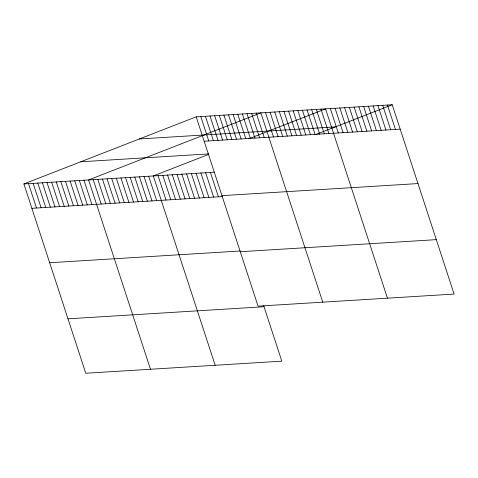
<?xml version="1.0" encoding="UTF-8"?>
<svg xmlns="http://www.w3.org/2000/svg" width="478" height="478" viewBox="0 0 478 478"><rect width="100%" height="100%" fill="white"/><g stroke="black" fill="none" stroke-linecap="round" stroke-linejoin="round"><path stroke-width="0.72" d="M263.593 305.406L281.817 361.165L85.777 373.246L23.9 183.928L196.183 116.835L392.223 104.754L454.1 294.072L258.06 306.153L196.183 116.835M208.784 154.34L153.289 175.952L215.166 365.27M248.763 138.775L325.566 108.864L387.449 298.182M315.414 134.665L392.223 104.754M139.331 138.973L335.371 126.897M204.154 141.225L400.194 129.15M80.752 161.785L208.82 153.898M23.9 183.928L214.502 172.182M221.941 195.651L417.981 183.576M31.871 208.318L222.473 196.572M49.664 262.745L240.261 250.998M240.273 251.727L436.312 239.645M67.99 318.82L264.029 306.739M387.461 105.052L395.431 129.442M382.699 105.345L390.669 129.735M377.937 105.638L385.913 130.028M373.175 105.931L381.151 130.321M368.419 106.224L376.389 130.614M363.656 106.516L371.627 130.906M358.894 106.809L366.865 131.199M354.132 107.102L362.103 131.492M349.37 107.395L357.347 131.785M344.614 107.687L352.585 132.083M339.852 107.98L347.823 132.376M335.09 108.279L343.061 132.669M330.328 108.572L338.299 132.962M320.947 109.145L328.918 133.541M316.328 109.432L324.299 133.822M311.704 109.719L319.674 134.109M307.085 110L315.056 134.396M302.46 110.287L310.437 134.677M297.842 110.573L305.812 134.963M293.223 110.854L301.194 135.25M288.598 111.141L296.575 135.531M283.98 111.428L291.95 135.818M279.355 111.709L287.332 136.099M274.736 111.995L282.707 136.385M270.118 112.282L278.088 136.672M265.493 112.563L273.47 136.953M322.752 302.168L260.874 112.85L88.591 179.937L150.474 369.255M256.256 113.137L264.226 137.527M251.631 113.417L259.602 137.807M247.012 113.704L254.983 138.094M242.388 113.985L250.364 138.381M237.769 114.272L245.74 138.662M233.15 114.559L241.121 138.949M228.526 114.84L236.502 139.235M223.907 115.126L231.878 139.516M219.288 115.413L227.259 139.803M214.664 115.694L222.634 140.09M210.045 115.981L218.016 140.371M205.421 116.268L213.397 140.657M200.802 116.548L208.772 140.944M210.422 172.433L218.392 196.822M205.66 172.725L213.63 197.115M200.897 173.018L208.868 197.414M196.135 173.311L204.106 197.707M191.373 173.61L199.35 198M186.611 173.902L194.588 198.292M181.855 174.195L189.826 198.585M177.093 174.488L185.064 198.878M172.331 174.781L180.302 199.171M167.569 175.073L175.54 199.463M162.807 175.366L170.783 199.756M158.051 175.659L166.021 200.049M148.664 176.239L156.641 200.629M144.045 176.525L152.016 200.915M139.427 176.806L147.397 201.196M134.802 177.093L142.773 201.483M130.183 177.38L138.154 201.77M125.559 177.661L133.535 202.051M120.94 177.947L128.911 202.337M116.321 178.234L124.292 202.624M111.697 178.515L119.673 202.905M107.078 178.802L115.049 203.192M102.453 179.089L110.43 203.479M97.835 179.37L105.805 203.759M93.216 179.656L101.187 204.046M83.973 180.224L91.943 204.614M79.354 180.511L87.325 204.901M74.729 180.792L82.7 205.187M70.111 181.078L78.081 205.468M65.486 181.365L73.463 205.755M60.867 181.646L68.838 206.042M56.249 181.933L64.219 206.323M51.624 182.22L59.601 206.61M47.005 182.5L54.976 206.896M42.387 182.787L50.357 207.177M37.762 183.074L45.733 207.464M33.143 183.355L41.114 207.745M28.519 183.642L36.495 208.032"/></g></svg>
